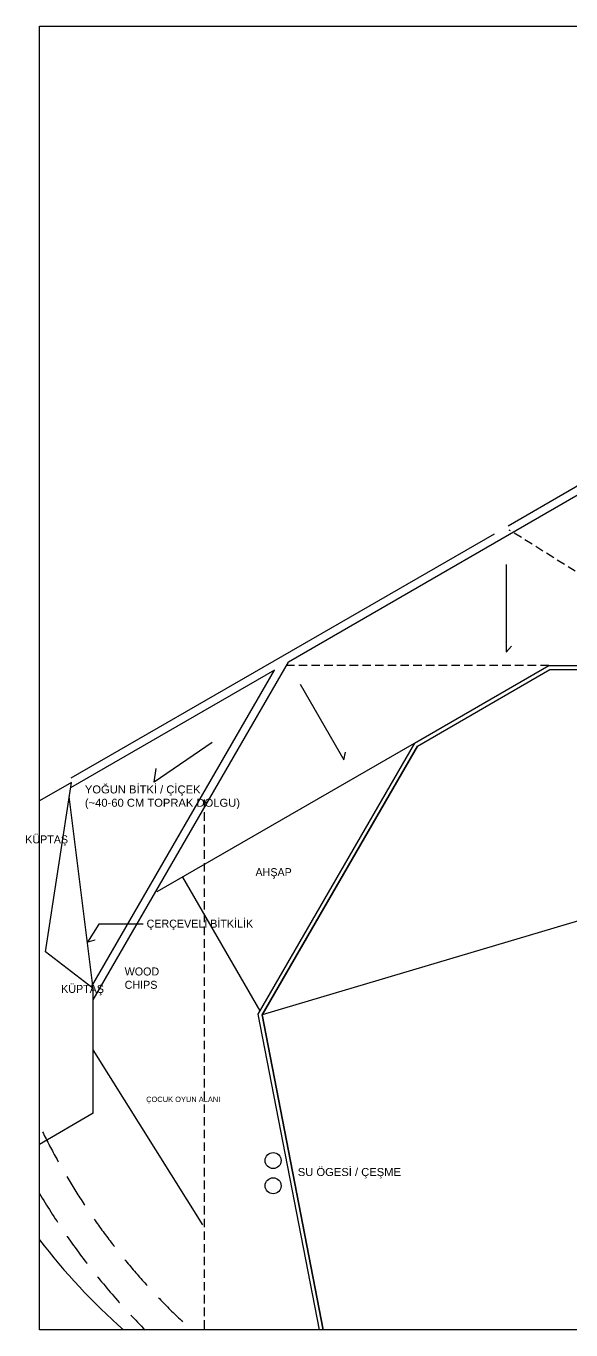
# Model space of a CAD drawing. Header units: millimetres. Extents: x 45 to 25350, y 77 to 5059.
# Drawn here: x 19377 to 21418, y 169 to 5058 of the extents above; entities that cross this region are included whole.
import ezdxf

# ---------------------------------------------------------------- set-up
doc = ezdxf.new("R2010")
doc.units = ezdxf.units.MM
doc.header["$LTSCALE"] = 5
doc.linetypes.add('DASHED', pattern=[19.05, 12.7, -6.35])
doc.linetypes.add('DASHED2', pattern=[9.525, 6.35, -3.175])
for name, color, linetype in [('a_anno_text_p2', 2, 'Continuous'), ('a_hatch_p8', 8, 'Continuous'), ('a_p1', 1, 'Continuous'), ('a_p1_d', 1, 'DASHED2'), ('a_p2_d', 2, 'DASHED'), ('a_p3', 3, 'Continuous'), ('a_ramp', 2, 'Continuous')]:
    doc.layers.add(name, color=color, linetype=linetype)

msp = doc.modelspace()

# ---------------------------------------------------------------- linework, layer by layer
at = {"ltscale": 0.5}
msp.add_line((23044.78, 2179.03), (20261.28, 1351.08), dxfattribs=at)
msp.add_lwpolyline([(19427.6, 5058.13), (25300.49, 5058.13), (25300.49, 169.29), (19427.6, 169.29)], close=True, dxfattribs=at)
at = {"layer": 'a_anno_text_p2'}
for points in [[(21174.84, 3038.76), (21174.84, 2710.61), (21195.01, 2732.9)], [(20403.2, 2590.46), (20567.28, 2306.27), (20573.6, 2335.66)], [(20073.84, 2371.49), (19857.4, 2222.59), (19864.38, 2273.77)], [(19815.61, 1690.41), (19649.46, 1690.41), (19607.08, 1623.34)]]:
    msp.add_lwpolyline(points, dxfattribs=at)
at = {"layer": 'a_anno_text_p2', "const_width": 4}
msp.add_lwpolyline([(19601.83, 1655.08), (19607.08, 1623.34), (19636.41, 1631.75)], dxfattribs=at)
at = {"layer": 'a_hatch_p8'}
msp.add_lwpolyline([(20490.46, 169.29), (20261.28, 1351.08), (20842.88, 2358.45), (21339.28, 2645.04), (22027.03, 2645.04), (22117.29, 3167.41), (23300.58, 1117.88), (23272.69, 1035.41), (22213.19, 423.7), (22366.45, 688.38), (21467.36, 169.29)], dxfattribs=at)
at = {"layer": 'a_p1'}
for p, q in [((19628.78, 1449.69), (19538.83, 2169.45)), ((20039.65, 562.9), (19628.78, 1219.21))]:
    msp.add_line(p, q, dxfattribs=at)
at = {"layer": 'a_p1_d'}
for points in [[(21999.17, 2660.04), (21187, 3168.49)], [(21335.26, 2660.04), (20351.91, 2660.04)], [(20044.78, 2158.06), (20044.78, 169.29)]]:
    msp.add_lwpolyline(points, dxfattribs=at)
at = {"layer": 'a_p2_d', "ltscale": 2}
for radius, start, end in [(2500, 206.19249, 227.60103), (2620, 210.61996, 224.80083)]:
    msp.add_arc((21682.28, 2015.46), radius, start, end, dxfattribs=at)
at = {"layer": 'a_p3'}
for points in [[(21670.21, 3430.15), (20359.7, 2673.53)], [(21640.21, 3447.47), (21182.98, 3183.49)], [(21131.02, 3153.49), (19545.25, 2237.94)], [(20307.74, 2643.53), (19543.88, 2202.51)], [(19621.65, 1455.18), (20307.74, 2643.53)], [(19628.78, 1407.53), (20359.7, 2673.53)]]:
    msp.add_lwpolyline(points, dxfattribs=at)
at = {"layer": 'a_ramp'}
for p, q in [((20831.9, 2369.43), (21335.26, 2660.04)), ((20842.88, 2358.45), (21339.28, 2645.04)), ((21335.26, 2660.04), (21999.17, 2660.04)), ((21339.28, 2645.04), (22006.73, 2645.04)), ((19868.25, 1813.06), (20831.9, 2369.43))]:
    msp.add_line(p, q, dxfattribs=at)
for points in [[(20831.9, 2369.43), (20245.49, 1353.72), (20475.18, 169.29)], [(20842.88, 2358.45), (20261.28, 1351.08), (20490.46, 169.29)], [(19546.77, 2221.5), (19427.6, 2152.7)], [(19628.78, 982.58), (19628.78, 1372.31), (19628.78, 1449.69), (19450.02, 1587.39), (19546.77, 2221.5)], [(19962.54, 1867.5), (20252.32, 1365.57)], [(19628.78, 982.58), (19427.6, 864.38)]]:
    msp.add_lwpolyline(points, dxfattribs=at)
for centre in [(20302.61, 804.27), (20302.61, 709.94)]:
    msp.add_circle(centre, 30, dxfattribs=at)
msp.add_arc((21387.21, 2015.75), 2473.21, 217.59579, 228.29523, dxfattribs=at)

# ---------------------------------------------------------------- texts
at = {"layer": 'a_anno_text_p2', "attachment_point": 1}
for s, insert, char_height, width in [('{\\fArial|b0|i0|c162|p34;YOĞUN BİTKİ / ÇİÇEK\\P(~40-60\\fArial|b0|i0|c0|p34; C\\fArial|b0|i0|c162|p34;M TOPRAK DOLGU)}', (19597.45, 2210.97), 30, 763.7121), ('KÜPTAŞ', (19374, 2023.65), 30, 165.1594), ('AHŞAP', (20236.33, 1900.68), 30, 165.1594), ('ÇERÇEVELİ BİTKİLİK', (19828.56, 1707.61), 30, 392.2632), ('WOOD CHIPS', (19746.47, 1528.28), 30, 165.1594), ('KÜPTAŞ', (19508.52, 1462.97), 30, 165.1594), ('{\\fArial|b0|i0|c162|p34;ÇOCUK OYUN ALANI}', (19826.9, 1043.86), 20, 600.1681), ('{\\fArial|b0|i0|c162|p34;SU ÖGESİ / ÇEŞME}', (20394.88, 776.44), 30, 600.1681)]:
    msp.add_mtext(s, dxfattribs=dict(at, insert=insert, char_height=char_height, width=width))

doc.saveas('drawing.dxf')
